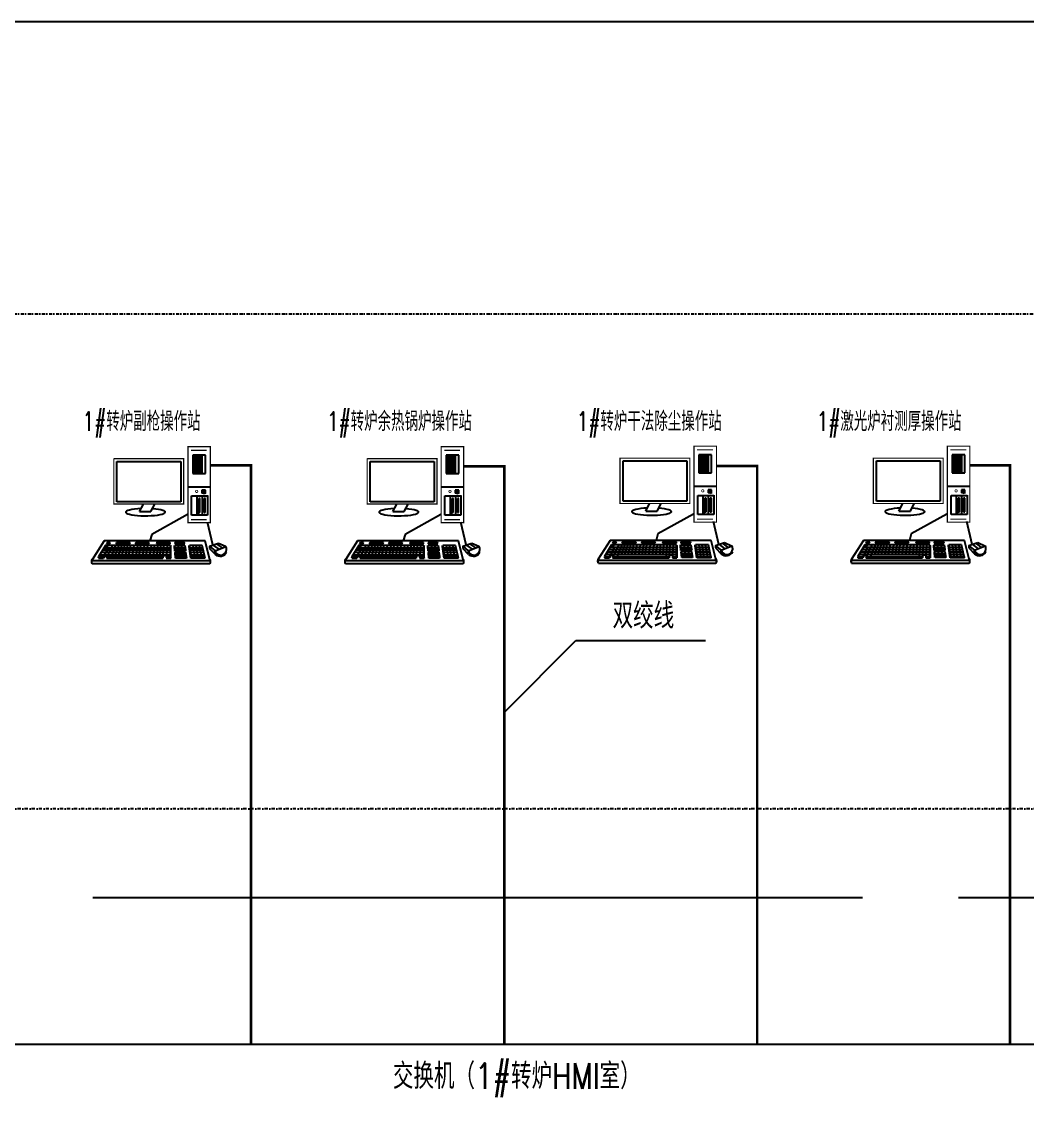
# Model space of a CAD drawing. Extents: x 3579 to 5426, y 430 to 1024.
# Drawn here: x 4132.2 to 4289, y 855.4 to 1023.9 of the extents above; entities that cross this region are included whole.
import ezdxf

# ---------------------------------------------------------------- set-up
doc = ezdxf.new("R2010")
doc.units = 0
doc.linetypes.add('AM_ISO09W050', pattern=[22.5, 12, -1.5, 3, -1.5, 3, -1.5])
doc.linetypes.add('DASHDOT', pattern=[1, 0.5, -0.25, 0, -0.25])
doc.layers.get('0').update_dxf_attribs({"linetype": 'CONTINUOUS'})
doc.layers.add('TKB', color=7, linetype='CONTINUOUS')
doc.styles.add('HZB', font='txtB', dxfattribs={"width": 0.8, "bigfont": 'HzTxtB'})

msp = doc.modelspace()

# ---------------------------------------------------------------- linework, layer by layer
at = {"linetype": 'DASHDOT'}
for p, q in [((4049.61, 978.32), (4335.6, 978.37)), ((4335.6, 901.17), (4049.61, 901.17))]:
    msp.add_line(p, q, dxfattribs=at)
for p, q in [((4158.91, 956.3), (4158.91, 953.45)), ((4160.9, 956.3), (4158.91, 956.3)), ((4159.28, 953.45), (4159.28, 956.3)), ((4159.44, 953.45), (4159.44, 956.3)), ((4159.6, 953.45), (4159.6, 956.3)), ((4159.76, 953.45), (4159.76, 956.3)), ((4159.92, 953.45), (4159.92, 956.3)), ((4160.06, 953.45), (4160.06, 956.3)), ((4160.22, 953.45), (4160.22, 956.3)), ((4160.41, 953.45), (4160.41, 956.3)), ((4160.9, 953.45), (4160.9, 956.3)), ((4198.4, 956.3), (4198.4, 953.45)), ((4200.39, 956.3), (4198.4, 956.3)), ((4198.77, 953.45), (4198.77, 956.3)), ((4198.93, 953.45), (4198.93, 956.3)), ((4199.09, 953.45), (4199.09, 956.3)), ((4199.25, 953.45), (4199.25, 956.3)), ((4199.41, 953.45), (4199.41, 956.3)), ((4199.55, 953.45), (4199.55, 956.3)), ((4199.72, 953.45), (4199.72, 956.3)), ((4199.9, 953.45), (4199.9, 956.3)), ((4200.39, 953.45), (4200.39, 956.3)), ((4237.81, 956.38), (4237.81, 953.53)), ((4239.8, 956.38), (4237.81, 956.38)), ((4238.18, 953.53), (4238.18, 956.38)), ((4238.34, 953.53), (4238.34, 956.38)), ((4238.5, 953.53), (4238.5, 956.38)), ((4238.66, 953.53), (4238.66, 956.38)), ((4238.83, 953.53), (4238.83, 956.38)), ((4238.96, 953.53), (4238.96, 956.38)), ((4239.13, 953.53), (4239.13, 956.38)), ((4239.31, 953.53), (4239.31, 956.38)), ((4239.8, 953.53), (4239.8, 956.38)), ((4277.3, 956.38), (4277.3, 953.53)), ((4279.29, 956.38), (4277.3, 956.38)), ((4277.67, 953.53), (4277.67, 956.38)), ((4277.83, 953.53), (4277.83, 956.38)), ((4277.99, 953.53), (4277.99, 956.38)), ((4278.15, 953.53), (4278.15, 956.38)), ((4278.32, 953.53), (4278.32, 956.38)), ((4278.45, 953.53), (4278.45, 956.38)), ((4278.62, 953.53), (4278.62, 956.38)), ((4278.8, 953.53), (4278.8, 956.38)), ((4279.29, 953.53), (4279.29, 956.38)), ((4147.1, 955.34), (4157.05, 955.34)), ((4147.1, 949.05), (4147.1, 955.34)), ((4157.05, 955.34), (4157.05, 949.05)), ((4186.6, 955.34), (4196.54, 955.34)), ((4186.6, 949.05), (4186.6, 955.34)), ((4196.54, 955.34), (4196.54, 949.05)), ((4226.01, 955.42), (4235.95, 955.42)), ((4226.01, 949.13), (4226.01, 955.42)), ((4235.95, 955.42), (4235.95, 949.13)), ((4265.5, 955.42), (4275.44, 955.42)), ((4265.5, 949.13), (4265.5, 955.42)), ((4275.44, 955.42), (4275.44, 949.13)), ((4158.91, 953.45), (4160.9, 953.45)), ((4198.4, 953.45), (4200.39, 953.45)), ((4237.81, 953.53), (4239.8, 953.53)), ((4277.3, 953.53), (4279.29, 953.53)), ((4161.67, 951.34), (4158.17, 951.34)), ((4160.9, 950.83), (4160.36, 950.83)), ((4160.36, 950.83), (4160.36, 950.37)), ((4160.61, 950.8), (4160.37, 950.83)), ((4160.81, 950.72), (4160.61, 950.8)), ((4160.62, 950.8), (4160.62, 950.34)), ((4160.89, 950.83), (4160.81, 950.72)), ((4160.82, 950.72), (4160.82, 950.26)), ((4160.9, 950.37), (4160.9, 950.83)), ((4201.16, 951.34), (4197.66, 951.34)), ((4200.39, 950.83), (4199.85, 950.83)), ((4199.85, 950.83), (4199.85, 950.37)), ((4200.1, 950.8), (4199.86, 950.83)), ((4200.3, 950.72), (4200.1, 950.8)), ((4200.11, 950.8), (4200.11, 950.34)), ((4200.38, 950.83), (4200.3, 950.72)), ((4200.31, 950.72), (4200.31, 950.26)), ((4200.39, 950.37), (4200.39, 950.83)), ((4240.57, 951.42), (4237.07, 951.42)), ((4239.8, 950.91), (4239.27, 950.91)), ((4239.27, 950.91), (4239.27, 950.45)), ((4239.52, 950.88), (4239.27, 950.91)), ((4239.71, 950.8), (4239.52, 950.88)), ((4239.52, 950.88), (4239.52, 950.42)), ((4239.79, 950.91), (4239.71, 950.8)), ((4239.72, 950.8), (4239.72, 950.34)), ((4239.8, 950.45), (4239.8, 950.91)), ((4280.06, 951.42), (4276.56, 951.42)), ((4279.29, 950.91), (4278.76, 950.91)), ((4278.76, 950.91), (4278.76, 950.45)), ((4279.01, 950.88), (4278.76, 950.91)), ((4279.2, 950.8), (4279.01, 950.88)), ((4279.01, 950.88), (4279.01, 950.42)), ((4279.28, 950.91), (4279.2, 950.8)), ((4279.21, 950.8), (4279.21, 950.34)), ((4279.29, 950.45), (4279.29, 950.91)), ((4157.05, 949.05), (4147.1, 949.05)), ((4158.74, 946.96), (4158.74, 949.95)), ((4158.74, 949.95), (4161.27, 949.95)), ((4159.55, 949.95), (4159.55, 946.96)), ((4159.85, 949.53), (4159.85, 947.38)), ((4160.06, 949.53), (4159.85, 949.53)), ((4160.04, 947.38), (4160.04, 949.53)), ((4160.61, 950.34), (4160.37, 950.37)), ((4160.39, 949.93), (4160.39, 946.94)), ((4160.81, 950.26), (4160.61, 950.34)), ((4160.69, 949.53), (4160.69, 947.38)), ((4160.9, 949.53), (4160.69, 949.53)), ((4160.89, 950.37), (4160.81, 950.26)), ((4160.87, 947.38), (4160.87, 949.53)), ((4161.24, 950), (4161.24, 946.96)), ((4196.54, 949.05), (4186.6, 949.05)), ((4198.23, 946.96), (4198.23, 949.95)), ((4198.23, 949.95), (4200.76, 949.95)), ((4199.04, 949.95), (4199.04, 946.96)), ((4199.34, 949.53), (4199.34, 947.38)), ((4199.55, 949.53), (4199.34, 949.53)), ((4199.53, 947.38), (4199.53, 949.53)), ((4200.1, 950.34), (4199.86, 950.37)), ((4199.88, 949.93), (4199.88, 946.94)), ((4200.3, 950.26), (4200.1, 950.34)), ((4200.18, 949.53), (4200.18, 947.38)), ((4200.39, 949.53), (4200.18, 949.53)), ((4200.38, 950.37), (4200.3, 950.26)), ((4200.36, 947.38), (4200.36, 949.53)), ((4200.73, 950), (4200.73, 946.96)), ((4235.95, 949.13), (4226.01, 949.13)), ((4237.64, 947.04), (4237.64, 950.03)), ((4237.64, 950.03), (4240.17, 950.03)), ((4238.45, 950.03), (4238.45, 947.04)), ((4238.76, 949.61), (4238.76, 947.46)), ((4238.96, 949.61), (4238.76, 949.61)), ((4238.94, 947.46), (4238.94, 949.61)), ((4239.52, 950.42), (4239.27, 950.44)), ((4239.29, 950.01), (4239.29, 947.02)), ((4239.71, 950.34), (4239.52, 950.42)), ((4239.59, 949.61), (4239.59, 947.46)), ((4239.8, 949.61), (4239.59, 949.61)), ((4239.79, 950.45), (4239.71, 950.34)), ((4239.77, 947.46), (4239.77, 949.61)), ((4240.14, 950.07), (4240.14, 947.04)), ((4275.44, 949.13), (4265.5, 949.13)), ((4277.14, 947.04), (4277.14, 950.03)), ((4277.14, 950.03), (4279.66, 950.03)), ((4277.95, 950.03), (4277.95, 947.04)), ((4278.25, 949.61), (4278.25, 947.46)), ((4278.45, 949.61), (4278.25, 949.61)), ((4278.43, 947.46), (4278.43, 949.61)), ((4279.01, 950.42), (4278.76, 950.44)), ((4278.78, 950.01), (4278.78, 947.02)), ((4279.2, 950.34), (4279.01, 950.42)), ((4279.08, 949.61), (4279.08, 947.46)), ((4279.29, 949.61), (4279.08, 949.61)), ((4279.28, 950.45), (4279.2, 950.34)), ((4279.26, 947.46), (4279.26, 949.61)), ((4279.64, 950.07), (4279.64, 947.04)), ((4150.63, 947.5), (4151.24, 948.68)), ((4150.63, 947.5), (4152.4, 947.5)), ((4152.4, 947.5), (4153.01, 948.68)), ((4159.85, 947.38), (4160.04, 947.38)), ((4160.69, 947.38), (4160.87, 947.38)), ((4190.12, 947.5), (4190.73, 948.68)), ((4190.12, 947.5), (4191.89, 947.5)), ((4191.89, 947.5), (4192.5, 948.68)), ((4199.34, 947.38), (4199.53, 947.38)), ((4200.18, 947.38), (4200.36, 947.38)), ((4229.53, 947.58), (4230.14, 948.76)), ((4229.53, 947.58), (4231.3, 947.58)), ((4231.3, 947.58), (4231.92, 948.76)), ((4238.76, 947.46), (4238.94, 947.46)), ((4239.59, 947.46), (4239.77, 947.46)), ((4269.02, 947.58), (4269.63, 948.76)), ((4269.02, 947.58), (4270.79, 947.58)), ((4270.79, 947.58), (4271.41, 948.76)), ((4278.25, 947.46), (4278.43, 947.46)), ((4279.08, 947.46), (4279.26, 947.46)), ((4158.11, 947.05), (4152.54, 943.94)), ((4161.24, 946.96), (4158.74, 946.96)), ((4162.04, 942.31), (4161.2, 945.86)), ((4197.6, 947.05), (4192.03, 943.94)), ((4200.73, 946.96), (4198.23, 946.96)), ((4201.53, 942.31), (4200.69, 945.86)), ((4237.01, 947.13), (4231.44, 944.02)), ((4240.14, 947.04), (4237.64, 947.04)), ((4240.94, 942.39), (4240.11, 945.94)), ((4276.5, 947.13), (4270.93, 944.02)), ((4279.64, 947.04), (4277.14, 947.04)), ((4280.43, 942.39), (4279.6, 945.94)), ((4152.54, 943.94), (4152.25, 942.94)), ((4192.03, 943.94), (4191.74, 942.94)), ((4231.44, 944.02), (4231.15, 943.02)), ((4270.93, 944.02), (4270.64, 943.02)), ((4145.09, 942.94), (4143.23, 940.01)), ((4145.32, 942.22), (4144.22, 940.44)), ((4160.85, 942.94), (4145.09, 942.94)), ((4155.45, 942.22), (4145.28, 942.22)), ((4145.57, 942.7), (4145.45, 942.5)), ((4145.45, 942.5), (4146, 942.5)), ((4145.52, 941.88), (4145.69, 942.22)), ((4146.42, 942.22), (4145.52, 940.44)), ((4146.07, 942.7), (4145.56, 942.7)), ((4146, 942.5), (4146.07, 942.7)), ((4146.9, 942.22), (4146.28, 940.75)), ((4147.34, 942.19), (4146.83, 940.75)), ((4147.05, 942.7), (4146.93, 942.5)), ((4146.93, 942.5), (4149.09, 942.5)), ((4149.15, 942.7), (4147.03, 942.7)), ((4147.79, 942.19), (4147.34, 940.78)), ((4147.56, 942.7), (4147.48, 942.49)), ((4148.27, 942.22), (4147.86, 940.78)), ((4148.05, 942.7), (4147.99, 942.5)), ((4148.75, 942.22), (4148.41, 940.78)), ((4148.57, 942.7), (4148.52, 942.49)), ((4149.23, 942.22), (4148.92, 940.78)), ((4149.09, 942.5), (4149.15, 942.7)), ((4149.75, 942.22), (4149.54, 940.81)), ((4150.03, 942.7), (4149.95, 942.5)), ((4149.95, 942.5), (4152.08, 942.5)), ((4152.14, 942.7), (4150.02, 942.7)), ((4150.3, 942.22), (4150.09, 940.81)), ((4150.54, 942.7), (4150.5, 942.49)), ((4150.78, 942.22), (4150.57, 940.81)), ((4151.06, 942.7), (4151.01, 942.5)), ((4151.33, 942.22), (4151.12, 940.81)), ((4151.62, 942.7), (4151.58, 942.49)), ((4151.88, 942.22), (4151.67, 940.81)), ((4152.08, 942.5), (4152.14, 942.7)), ((4152.43, 942.22), (4152.22, 940.81)), ((4152.91, 942.22), (4152.8, 940.78)), ((4153.3, 942.7), (4153.25, 942.5)), ((4153.25, 942.5), (4155.41, 942.5)), ((4155.41, 942.7), (4153.29, 942.7)), ((4153.42, 942.21), (4153.32, 940.77)), ((4153.81, 942.7), (4153.8, 942.49)), ((4153.9, 942.21), (4153.8, 940.77)), ((4154.38, 942.21), (4154.28, 940.77)), ((4154.31, 942.7), (4154.31, 942.5)), ((4154.83, 942.7), (4154.84, 942.49)), ((4154.93, 942.21), (4154.83, 940.77)), ((4155.41, 942.5), (4155.41, 942.7)), ((4155.45, 940.44), (4155.45, 942.22)), ((4155.45, 942.21), (4155.51, 942.12)), ((4156.08, 942.14), (4156.1, 942.22)), ((4156.1, 942.71), (4156.12, 942.51)), ((4156.15, 941.54), (4156.1, 942.22)), ((4156.1, 942.22), (4157.68, 942.22)), ((4157.6, 942.72), (4156.11, 942.72)), ((4156.12, 942.51), (4157.66, 942.51)), ((4156.61, 942.72), (4156.64, 942.52)), ((4156.62, 942.22), (4156.69, 941.54)), ((4157.14, 942.72), (4157.18, 942.51)), ((4157.17, 942.22), (4157.24, 941.54)), ((4157.66, 942.51), (4157.6, 942.72)), ((4157.68, 942.22), (4157.79, 941.54)), ((4158.34, 942.08), (4158.4, 942.22)), ((4160.4, 942.22), (4158.4, 942.22)), ((4158.4, 942.19), (4158.68, 940.44)), ((4158.92, 942.22), (4159.19, 940.44)), ((4159.4, 942.22), (4159.71, 940.44)), ((4159.92, 942.22), (4160.26, 940.44)), ((4160.81, 940.44), (4160.4, 942.22)), ((4161.57, 940.01), (4160.85, 942.94)), ((4161.51, 942.13), (4162.91, 942.61)), ((4162.01, 942.33), (4162.97, 941.63)), ((4162.55, 942.49), (4163.5, 941.85)), ((4162.91, 942.61), (4164.02, 942.11)), ((4184.58, 942.94), (4182.72, 940.01)), ((4184.81, 942.22), (4183.71, 940.44)), ((4200.34, 942.94), (4184.58, 942.94)), ((4194.94, 942.22), (4184.77, 942.22)), ((4185.06, 942.7), (4184.94, 942.5)), ((4184.94, 942.5), (4185.49, 942.5)), ((4185.01, 941.88), (4185.18, 942.22)), ((4185.91, 942.22), (4185.01, 940.44)), ((4185.56, 942.7), (4185.05, 942.7)), ((4185.49, 942.5), (4185.56, 942.7)), ((4186.39, 942.22), (4185.77, 940.75)), ((4186.83, 942.19), (4186.32, 940.75)), ((4186.54, 942.7), (4186.42, 942.5)), ((4186.42, 942.5), (4188.58, 942.5)), ((4188.64, 942.7), (4186.52, 942.7)), ((4187.28, 942.19), (4186.83, 940.78)), ((4187.05, 942.7), (4186.97, 942.49)), ((4187.76, 942.22), (4187.35, 940.78)), ((4187.54, 942.7), (4187.48, 942.5)), ((4188.24, 942.22), (4187.9, 940.78)), ((4188.06, 942.7), (4188.01, 942.49)), ((4188.72, 942.22), (4188.41, 940.78)), ((4188.58, 942.5), (4188.64, 942.7)), ((4189.24, 942.22), (4189.03, 940.81)), ((4189.52, 942.7), (4189.44, 942.5)), ((4189.44, 942.5), (4191.57, 942.5)), ((4191.63, 942.7), (4189.51, 942.7)), ((4189.79, 942.22), (4189.58, 940.81)), ((4190.03, 942.7), (4189.99, 942.49)), ((4190.27, 942.22), (4190.06, 940.81)), ((4190.55, 942.7), (4190.5, 942.5)), ((4190.82, 942.22), (4190.61, 940.81)), ((4191.11, 942.7), (4191.07, 942.49)), ((4191.37, 942.22), (4191.16, 940.81)), ((4191.57, 942.5), (4191.63, 942.7)), ((4191.92, 942.22), (4191.71, 940.81)), ((4192.4, 942.22), (4192.3, 940.78)), ((4192.79, 942.7), (4192.74, 942.5)), ((4192.74, 942.5), (4194.9, 942.5)), ((4194.9, 942.7), (4192.78, 942.7)), ((4192.91, 942.21), (4192.81, 940.77)), ((4193.3, 942.7), (4193.29, 942.49)), ((4193.39, 942.21), (4193.29, 940.77)), ((4193.88, 942.21), (4193.77, 940.77)), ((4193.8, 942.7), (4193.8, 942.5)), ((4194.32, 942.7), (4194.33, 942.49)), ((4194.43, 942.21), (4194.32, 940.77)), ((4194.9, 942.5), (4194.9, 942.7)), ((4194.94, 940.44), (4194.94, 942.22)), ((4194.94, 942.21), (4195, 942.12)), ((4195.57, 942.14), (4195.59, 942.22)), ((4195.59, 942.71), (4195.61, 942.51)), ((4195.64, 941.54), (4195.59, 942.22)), ((4195.59, 942.22), (4197.17, 942.22)), ((4197.09, 942.72), (4195.6, 942.72)), ((4195.61, 942.51), (4197.15, 942.51)), ((4196.1, 942.72), (4196.13, 942.52)), ((4196.11, 942.22), (4196.18, 941.54)), ((4196.63, 942.72), (4196.67, 942.51)), ((4196.66, 942.22), (4196.73, 941.54)), ((4197.15, 942.51), (4197.09, 942.72)), ((4197.17, 942.22), (4197.28, 941.54)), ((4197.83, 942.08), (4197.89, 942.22)), ((4199.89, 942.22), (4197.89, 942.22)), ((4197.89, 942.19), (4198.17, 940.44)), ((4198.41, 942.22), (4198.68, 940.44)), ((4198.89, 942.22), (4199.2, 940.44)), ((4199.41, 942.22), (4199.75, 940.44)), ((4200.3, 940.44), (4199.89, 942.22)), ((4201.06, 940.01), (4200.34, 942.94)), ((4201, 942.13), (4202.41, 942.61)), ((4201.5, 942.33), (4202.47, 941.63)), ((4202.04, 942.49), (4202.99, 941.85)), ((4202.41, 942.61), (4203.51, 942.11)), ((4223.99, 943.02), (4222.13, 940.09)), ((4224.22, 942.3), (4223.12, 940.52)), ((4239.76, 943.02), (4223.99, 943.02)), ((4234.35, 942.3), (4224.18, 942.3)), ((4224.47, 942.78), (4224.36, 942.58)), ((4224.36, 942.58), (4224.9, 942.58)), ((4224.42, 941.96), (4224.6, 942.3)), ((4225.32, 942.3), (4224.42, 940.52)), ((4224.97, 942.78), (4224.46, 942.78)), ((4224.9, 942.58), (4224.97, 942.78)), ((4225.8, 942.3), (4225.18, 940.83)), ((4226.24, 942.27), (4225.73, 940.83)), ((4225.95, 942.78), (4225.83, 942.58)), ((4225.83, 942.58), (4227.99, 942.58)), ((4228.06, 942.78), (4225.94, 942.78)), ((4226.69, 942.27), (4226.24, 940.86)), ((4226.46, 942.77), (4226.38, 942.57)), ((4227.17, 942.3), (4226.76, 940.86)), ((4226.95, 942.78), (4226.89, 942.58)), ((4227.65, 942.3), (4227.31, 940.86)), ((4227.48, 942.78), (4227.42, 942.57)), ((4228.13, 942.3), (4227.82, 940.86)), ((4227.99, 942.58), (4228.06, 942.78)), ((4228.65, 942.3), (4228.44, 940.89)), ((4228.93, 942.78), (4228.86, 942.58)), ((4228.86, 942.58), (4230.98, 942.58)), ((4231.04, 942.78), (4228.92, 942.78)), ((4229.2, 942.3), (4228.99, 940.89)), ((4229.44, 942.77), (4229.4, 942.57)), ((4229.68, 942.3), (4229.47, 940.89)), ((4229.96, 942.78), (4229.91, 942.58)), ((4230.23, 942.3), (4230.02, 940.89)), ((4230.52, 942.78), (4230.49, 942.57)), ((4230.78, 942.3), (4230.57, 940.89)), ((4230.98, 942.58), (4231.04, 942.78)), ((4231.33, 942.3), (4231.12, 940.89)), ((4231.81, 942.3), (4231.71, 940.86)), ((4232.21, 942.78), (4232.15, 942.58)), ((4232.15, 942.58), (4234.31, 942.58)), ((4234.31, 942.78), (4232.19, 942.78)), ((4232.32, 942.29), (4232.22, 940.85)), ((4232.72, 942.77), (4232.7, 942.57)), ((4232.81, 942.29), (4232.7, 940.85)), ((4233.29, 942.29), (4233.18, 940.85)), ((4233.21, 942.78), (4233.21, 942.58)), ((4233.73, 942.78), (4233.74, 942.57)), ((4233.84, 942.29), (4233.73, 940.85)), ((4234.31, 942.58), (4234.31, 942.78)), ((4234.35, 940.52), (4234.35, 942.3)), ((4234.35, 942.29), (4234.41, 942.2)), ((4234.42, 942.13), (4234.42, 942.23)), ((4234.98, 942.22), (4235, 942.3)), ((4235.02, 941.42), (4234.98, 942.22)), ((4235, 942.79), (4235.02, 942.59)), ((4235.05, 941.61), (4235, 942.3)), ((4235, 942.3), (4236.58, 942.3)), ((4236.5, 942.8), (4235.01, 942.8)), ((4235.02, 942.59), (4236.56, 942.59)), ((4235.51, 942.8), (4235.54, 942.6)), ((4235.52, 942.3), (4235.59, 941.61)), ((4236.04, 942.8), (4236.08, 942.59)), ((4236.07, 942.3), (4236.14, 941.61)), ((4236.56, 942.59), (4236.5, 942.8)), ((4236.58, 942.3), (4236.69, 941.61)), ((4237.24, 942.16), (4237.31, 942.3)), ((4239.3, 942.3), (4237.31, 942.3)), ((4237.31, 942.27), (4237.58, 940.52)), ((4237.82, 942.3), (4238.1, 940.52)), ((4238.3, 942.3), (4238.61, 940.52)), ((4238.82, 942.3), (4239.16, 940.52)), ((4239.71, 940.52), (4239.3, 942.3)), ((4240.47, 940.09), (4239.76, 943.02)), ((4240.41, 942.21), (4241.82, 942.69)), ((4240.41, 942.21), (4240.43, 941.85)), ((4240.41, 942.19), (4241.3, 941.49)), ((4240.92, 942.41), (4241.88, 941.71)), ((4241.46, 942.57), (4242.4, 941.93)), ((4241.82, 942.69), (4242.92, 942.19)), ((4242.92, 942.19), (4242.99, 942.14)), ((4263.48, 943.02), (4261.62, 940.09)), ((4263.71, 942.3), (4262.61, 940.52)), ((4279.25, 943.02), (4263.48, 943.02)), ((4273.84, 942.3), (4263.67, 942.3)), ((4263.96, 942.78), (4263.85, 942.58)), ((4263.85, 942.58), (4264.39, 942.58)), ((4263.91, 941.96), (4264.09, 942.3)), ((4264.81, 942.3), (4263.91, 940.52)), ((4264.46, 942.78), (4263.95, 942.78)), ((4264.39, 942.58), (4264.46, 942.78)), ((4265.29, 942.3), (4264.67, 940.83)), ((4265.74, 942.27), (4265.22, 940.83)), ((4265.44, 942.78), (4265.32, 942.58)), ((4265.32, 942.58), (4267.48, 942.58)), ((4267.55, 942.78), (4265.43, 942.78)), ((4266.18, 942.27), (4265.74, 940.86)), ((4265.95, 942.77), (4265.87, 942.57)), ((4266.66, 942.3), (4266.25, 940.86)), ((4266.44, 942.78), (4266.38, 942.58)), ((4267.14, 942.3), (4266.8, 940.86)), ((4266.97, 942.78), (4266.91, 942.57)), ((4267.62, 942.3), (4267.32, 940.86)), ((4267.48, 942.58), (4267.55, 942.78)), ((4268.14, 942.3), (4267.93, 940.89)), ((4268.42, 942.78), (4268.35, 942.58)), ((4268.35, 942.58), (4270.47, 942.58)), ((4270.53, 942.78), (4268.41, 942.78)), ((4268.69, 942.3), (4268.48, 940.89)), ((4268.93, 942.77), (4268.89, 942.57)), ((4269.17, 942.3), (4268.96, 940.89)), ((4269.45, 942.78), (4269.4, 942.58)), ((4269.72, 942.3), (4269.51, 940.89)), ((4270.01, 942.78), (4269.98, 942.57)), ((4270.27, 942.3), (4270.06, 940.89)), ((4270.47, 942.58), (4270.53, 942.78)), ((4270.82, 942.3), (4270.61, 940.89)), ((4271.3, 942.3), (4271.2, 940.86)), ((4271.7, 942.78), (4271.64, 942.58)), ((4271.64, 942.58), (4273.8, 942.58)), ((4273.8, 942.78), (4271.68, 942.78)), ((4271.82, 942.29), (4271.71, 940.85)), ((4272.21, 942.77), (4272.19, 942.57)), ((4272.3, 942.29), (4272.19, 940.85)), ((4272.78, 942.29), (4272.67, 940.85)), ((4272.7, 942.78), (4272.7, 942.58)), ((4273.22, 942.78), (4273.23, 942.57)), ((4273.33, 942.29), (4273.22, 940.85)), ((4273.8, 942.58), (4273.8, 942.78)), ((4273.84, 940.52), (4273.84, 942.3)), ((4273.84, 942.29), (4273.9, 942.2)), ((4273.91, 942.13), (4273.91, 942.23)), ((4274.47, 942.22), (4274.49, 942.3)), ((4274.51, 941.42), (4274.47, 942.22)), ((4274.49, 942.79), (4274.51, 942.59)), ((4274.54, 941.61), (4274.49, 942.3)), ((4274.49, 942.3), (4276.07, 942.3)), ((4275.99, 942.8), (4274.5, 942.8)), ((4274.51, 942.59), (4276.05, 942.59)), ((4275, 942.8), (4275.03, 942.6)), ((4275.01, 942.3), (4275.08, 941.61)), ((4275.53, 942.8), (4275.57, 942.59)), ((4275.56, 942.3), (4275.63, 941.61)), ((4276.05, 942.59), (4275.99, 942.8)), ((4276.07, 942.3), (4276.18, 941.61)), ((4276.73, 942.16), (4276.8, 942.3)), ((4278.79, 942.3), (4276.8, 942.3)), ((4276.8, 942.27), (4277.07, 940.52)), ((4277.31, 942.3), (4277.59, 940.52)), ((4277.79, 942.3), (4278.1, 940.52)), ((4278.31, 942.3), (4278.65, 940.52)), ((4279.2, 940.52), (4278.79, 942.3)), ((4279.96, 940.09), (4279.25, 943.02)), ((4279.91, 942.21), (4281.31, 942.69)), ((4279.91, 942.21), (4279.93, 941.85)), ((4279.91, 942.19), (4280.79, 941.49)), ((4280.41, 942.41), (4281.37, 941.71)), ((4280.95, 942.57), (4281.89, 941.93)), ((4281.31, 942.69), (4282.41, 942.19)), ((4282.41, 942.19), (4282.48, 942.14)), ((4144.42, 940.79), (4155.45, 940.79)), ((4144.63, 941.17), (4155.45, 941.17)), ((4144.89, 941.53), (4155.45, 941.53)), ((4145.76, 941.88), (4144.97, 940.44)), ((4145.22, 940.63), (4145.01, 940.23)), ((4145.11, 941.87), (4155.45, 941.87)), ((4145.17, 940.8), (4145.22, 940.63)), ((4145.21, 940.63), (4145.63, 940.63)), ((4146.28, 940.75), (4146.17, 940.45)), ((4153.8, 940.77), (4153.74, 940.24)), ((4154.28, 940.77), (4154.27, 940.44)), ((4154.33, 940.67), (4154.28, 940.79)), ((4154.32, 940.67), (4154.28, 940.23)), ((4154.32, 940.67), (4154.82, 940.67)), ((4154.83, 940.77), (4154.81, 940.44)), ((4155.52, 942.05), (4155.52, 942.15)), ((4155.52, 940.23), (4155.52, 942.05)), ((4156.12, 941.34), (4156.08, 942.14)), ((4156.12, 941.34), (4156.15, 941.51)), ((4157.8, 941.34), (4156.12, 941.34)), ((4156.15, 941.88), (4157.72, 941.88)), ((4157.79, 941.54), (4156.15, 941.54)), ((4156.24, 940.27), (4156.18, 941.11)), ((4156.19, 941.11), (4156.21, 941.19)), ((4156.24, 940.51), (4156.21, 941.19)), ((4156.21, 941.19), (4157.79, 941.19)), ((4156.24, 940.85), (4157.82, 940.85)), ((4157.89, 940.51), (4156.24, 940.51)), ((4156.68, 941.53), (4156.68, 941.34)), ((4156.72, 941.19), (4156.79, 940.51)), ((4156.78, 940.51), (4156.81, 940.27)), ((4157.24, 941.53), (4157.23, 941.34)), ((4157.27, 941.19), (4157.34, 940.51)), ((4157.34, 940.51), (4157.35, 940.27)), ((4157.78, 941.54), (4157.8, 941.34)), ((4157.79, 941.19), (4157.89, 940.51)), ((4157.88, 940.51), (4157.92, 940.27)), ((4158.61, 940.23), (4158.34, 942.08)), ((4158.45, 941.88), (4158.38, 941.75)), ((4158.5, 941.54), (4158.43, 941.4)), ((4158.47, 941.88), (4160.5, 941.88)), ((4158.57, 941.16), (4158.49, 941.02)), ((4158.51, 941.54), (4160.57, 941.54)), ((4158.62, 940.78), (4158.54, 940.66)), ((4158.58, 941.16), (4160.64, 941.16)), ((4158.61, 940.78), (4160.71, 940.78)), ((4161.51, 942.13), (4161.53, 941.77)), ((4161.51, 942.11), (4162.39, 941.41)), ((4161.53, 941.77), (4162.39, 940.85)), ((4162.39, 941.41), (4164.06, 942.09)), ((4162.39, 940.85), (4162.41, 941.39)), ((4164.01, 942.11), (4164.09, 942.06)), ((4183.91, 940.79), (4194.94, 940.79)), ((4184.12, 941.17), (4194.94, 941.17)), ((4184.38, 941.53), (4194.94, 941.53)), ((4185.25, 941.88), (4184.46, 940.44)), ((4184.71, 940.63), (4184.5, 940.23)), ((4184.6, 941.87), (4194.94, 941.87)), ((4184.66, 940.8), (4184.71, 940.63)), ((4184.7, 940.63), (4185.12, 940.63)), ((4185.77, 940.75), (4185.66, 940.45)), ((4193.29, 940.77), (4193.23, 940.24)), ((4193.77, 940.77), (4193.76, 940.44)), ((4193.82, 940.67), (4193.77, 940.79)), ((4193.82, 940.67), (4193.77, 940.23)), ((4193.82, 940.67), (4194.31, 940.67)), ((4194.32, 940.77), (4194.3, 940.44)), ((4195.01, 942.05), (4195.01, 942.15)), ((4195.01, 940.23), (4195.01, 942.05)), ((4195.61, 941.34), (4195.57, 942.14)), ((4195.61, 941.34), (4195.64, 941.51)), ((4197.29, 941.34), (4195.61, 941.34)), ((4195.64, 941.88), (4197.21, 941.88)), ((4197.28, 941.54), (4195.64, 941.54)), ((4195.73, 940.27), (4195.67, 941.11)), ((4195.68, 941.11), (4195.7, 941.19)), ((4195.73, 940.51), (4195.7, 941.19)), ((4195.7, 941.19), (4197.28, 941.19)), ((4195.73, 940.85), (4197.31, 940.85)), ((4197.38, 940.51), (4195.73, 940.51)), ((4196.18, 941.53), (4196.18, 941.34)), ((4196.21, 941.19), (4196.28, 940.51)), ((4196.28, 940.51), (4196.3, 940.27)), ((4196.73, 941.53), (4196.72, 941.34)), ((4196.76, 941.19), (4196.83, 940.51)), ((4196.83, 940.51), (4196.84, 940.27)), ((4197.27, 941.54), (4197.29, 941.34)), ((4197.28, 941.19), (4197.38, 940.51)), ((4197.37, 940.51), (4197.41, 940.27)), ((4198.1, 940.23), (4197.83, 942.08)), ((4197.94, 941.88), (4197.87, 941.75)), ((4197.99, 941.54), (4197.92, 941.4)), ((4197.96, 941.88), (4199.99, 941.88)), ((4198.06, 941.16), (4197.98, 941.02)), ((4198, 941.54), (4200.06, 941.54)), ((4198.11, 940.78), (4198.03, 940.66)), ((4198.07, 941.16), (4200.13, 941.16)), ((4198.1, 940.78), (4200.2, 940.78)), ((4201, 942.13), (4201.02, 941.77)), ((4201, 942.11), (4201.88, 941.41)), ((4201.02, 941.77), (4201.88, 940.85)), ((4201.88, 941.41), (4203.55, 942.09)), ((4201.88, 940.85), (4201.9, 941.39)), ((4203.5, 942.11), (4203.58, 942.06)), ((4223.13, 940.52), (4223.1, 940.31)), ((4223.12, 940.52), (4223.88, 940.52)), ((4223.32, 940.87), (4234.35, 940.87)), ((4223.53, 941.24), (4234.35, 941.24)), ((4223.79, 941.61), (4234.35, 941.61)), ((4224.66, 941.96), (4223.87, 940.52)), ((4223.91, 940.31), (4223.88, 940.52)), ((4224.12, 940.71), (4223.91, 940.31)), ((4224.01, 941.95), (4234.35, 941.95)), ((4224.07, 940.87), (4224.12, 940.71)), ((4224.11, 940.71), (4224.53, 940.71)), ((4224.42, 940.51), (4224.38, 940.31)), ((4224.42, 940.52), (4233.17, 940.52)), ((4225.07, 940.51), (4225.06, 940.31)), ((4225.18, 940.83), (4225.07, 940.53)), ((4232.7, 940.85), (4232.65, 940.32)), ((4233.18, 940.85), (4233.17, 940.52)), ((4233.18, 940.31), (4233.17, 940.52)), ((4233.23, 940.75), (4233.18, 940.31)), ((4233.23, 940.75), (4233.19, 940.87)), ((4233.23, 940.75), (4233.73, 940.75)), ((4233.71, 940.52), (4233.7, 940.31)), ((4233.73, 940.85), (4233.71, 940.52)), ((4233.72, 940.52), (4234.35, 940.52)), ((4234.35, 940.52), (4234.38, 940.31)), ((4234.42, 940.31), (4234.42, 942.13)), ((4235.03, 941.42), (4235.05, 941.59)), ((4236.7, 941.42), (4235.03, 941.42)), ((4235.05, 941.96), (4236.62, 941.96)), ((4236.69, 941.61), (4235.05, 941.61)), ((4235.14, 940.35), (4235.08, 941.19)), ((4235.09, 941.19), (4235.11, 941.27)), ((4235.14, 940.59), (4235.11, 941.27)), ((4235.11, 941.27), (4236.69, 941.27)), ((4235.14, 940.93), (4236.72, 940.93)), ((4236.79, 940.59), (4235.14, 940.59)), ((4235.15, 940.35), (4235.15, 940.56)), ((4235.59, 941.61), (4235.59, 941.42)), ((4235.62, 941.27), (4235.69, 940.59)), ((4235.69, 940.58), (4235.71, 940.35)), ((4236.14, 941.61), (4236.13, 941.42)), ((4236.17, 941.27), (4236.24, 940.59)), ((4236.24, 940.58), (4236.25, 940.35)), ((4236.68, 941.62), (4236.7, 941.42)), ((4236.69, 941.27), (4236.79, 940.59)), ((4236.78, 940.59), (4236.82, 940.35)), ((4237.51, 940.31), (4237.24, 942.16)), ((4237.36, 941.96), (4237.28, 941.83)), ((4237.4, 941.62), (4237.33, 941.48)), ((4237.37, 941.96), (4239.4, 941.96)), ((4237.47, 941.24), (4237.39, 941.1)), ((4237.41, 941.61), (4239.47, 941.61)), ((4237.52, 940.86), (4237.44, 940.74)), ((4237.48, 941.24), (4239.54, 941.24)), ((4237.51, 940.86), (4239.61, 940.86)), ((4237.58, 940.52), (4237.51, 940.31)), ((4237.58, 940.52), (4239.71, 940.52)), ((4238.09, 940.51), (4238.1, 940.31)), ((4238.61, 940.52), (4238.61, 940.31)), ((4239.16, 940.52), (4239.19, 940.31)), ((4239.74, 940.31), (4239.72, 940.52)), ((4240.43, 941.85), (4241.3, 940.93)), ((4241.3, 941.49), (4242.96, 942.17)), ((4241.3, 940.93), (4241.32, 941.47)), ((4262.62, 940.52), (4262.59, 940.31)), ((4262.61, 940.52), (4263.37, 940.52)), ((4262.82, 940.87), (4273.84, 940.87)), ((4263.02, 941.24), (4273.84, 941.24)), ((4263.28, 941.61), (4273.84, 941.61)), ((4264.15, 941.96), (4263.36, 940.52)), ((4263.4, 940.31), (4263.37, 940.52)), ((4263.61, 940.71), (4263.4, 940.31)), ((4263.5, 941.95), (4273.84, 941.95)), ((4263.57, 940.87), (4263.61, 940.71)), ((4263.6, 940.71), (4264.02, 940.71)), ((4263.91, 940.51), (4263.87, 940.31)), ((4263.91, 940.52), (4272.66, 940.52)), ((4264.57, 940.51), (4264.55, 940.31)), ((4264.67, 940.83), (4264.56, 940.53)), ((4272.19, 940.85), (4272.14, 940.32)), ((4272.67, 940.85), (4272.66, 940.52)), ((4272.67, 940.31), (4272.66, 940.52)), ((4272.72, 940.75), (4272.67, 940.31)), ((4272.72, 940.75), (4272.68, 940.87)), ((4272.72, 940.75), (4273.22, 940.75)), ((4273.2, 940.52), (4273.19, 940.31)), ((4273.22, 940.85), (4273.2, 940.52)), ((4273.21, 940.52), (4273.84, 940.52)), ((4273.84, 940.52), (4273.87, 940.31)), ((4273.91, 940.31), (4273.91, 942.13)), ((4274.52, 941.42), (4274.54, 941.59)), ((4276.19, 941.42), (4274.52, 941.42)), ((4274.54, 941.96), (4276.11, 941.96)), ((4276.18, 941.61), (4274.54, 941.61)), ((4274.63, 940.35), (4274.57, 941.19)), ((4274.58, 941.19), (4274.6, 941.27)), ((4274.63, 940.59), (4274.6, 941.27)), ((4274.6, 941.27), (4276.18, 941.27)), ((4274.63, 940.93), (4276.21, 940.93)), ((4276.28, 940.59), (4274.63, 940.59)), ((4274.64, 940.35), (4274.64, 940.56)), ((4275.08, 941.61), (4275.08, 941.42)), ((4275.11, 941.27), (4275.18, 940.59)), ((4275.18, 940.58), (4275.2, 940.35)), ((4275.63, 941.61), (4275.62, 941.42)), ((4275.66, 941.27), (4275.73, 940.59)), ((4275.73, 940.58), (4275.75, 940.35)), ((4276.17, 941.62), (4276.19, 941.42)), ((4276.18, 941.27), (4276.28, 940.59)), ((4276.27, 940.59), (4276.31, 940.35)), ((4277, 940.31), (4276.73, 942.16)), ((4276.85, 941.96), (4276.77, 941.83)), ((4276.89, 941.62), (4276.83, 941.48)), ((4276.86, 941.96), (4278.89, 941.96)), ((4276.96, 941.24), (4276.88, 941.1)), ((4276.9, 941.61), (4278.96, 941.61)), ((4277.01, 940.86), (4276.93, 940.74)), ((4276.97, 941.24), (4279.03, 941.24)), ((4277, 940.86), (4279.1, 940.86)), ((4277.07, 940.52), (4277, 940.31)), ((4277.07, 940.52), (4279.2, 940.52)), ((4277.58, 940.51), (4277.59, 940.31)), ((4278.1, 940.52), (4278.1, 940.31)), ((4278.65, 940.52), (4278.68, 940.31)), ((4279.23, 940.31), (4279.21, 940.52)), ((4279.93, 941.85), (4280.79, 940.93)), ((4280.79, 941.49), (4282.45, 942.17)), ((4280.79, 940.93), (4280.81, 941.47)), ((4143.23, 939.87), (4161.57, 939.87)), ((4143.25, 939.4), (4161.56, 939.4)), ((4144.23, 940.44), (4144.19, 940.23)), ((4144.22, 940.44), (4144.97, 940.44)), ((4144.22, 940.23), (4145.01, 940.23)), ((4145.01, 940.23), (4144.97, 940.44)), ((4145.51, 940.43), (4145.48, 940.23)), ((4145.48, 940.23), (4145.53, 940.23)), ((4145.52, 940.44), (4154.27, 940.44)), ((4145.52, 940.23), (4154.28, 940.23)), ((4146.17, 940.43), (4146.16, 940.23)), ((4154.28, 940.23), (4154.27, 940.44)), ((4154.81, 940.44), (4154.79, 940.23)), ((4154.8, 940.23), (4155.48, 940.23)), ((4154.82, 940.44), (4155.45, 940.44)), ((4155.45, 940.44), (4155.48, 940.23)), ((4156.25, 940.27), (4156.25, 940.48)), ((4157.92, 940.27), (4156.25, 940.27)), ((4158.68, 940.44), (4158.61, 940.23)), ((4160.84, 940.23), (4158.61, 940.23)), ((4158.68, 940.44), (4160.81, 940.44)), ((4159.19, 940.43), (4159.19, 940.23)), ((4159.71, 940.44), (4159.71, 940.23)), ((4160.26, 940.44), (4160.29, 940.23)), ((4160.84, 940.23), (4160.81, 940.44)), ((4182.72, 939.87), (4201.06, 939.87)), ((4182.74, 939.4), (4201.05, 939.4)), ((4183.72, 940.44), (4183.68, 940.23)), ((4183.71, 940.44), (4184.46, 940.44)), ((4183.71, 940.23), (4184.5, 940.23)), ((4184.5, 940.23), (4184.47, 940.44)), ((4185, 940.43), (4184.97, 940.23)), ((4184.97, 940.23), (4185.02, 940.23)), ((4185.01, 940.44), (4193.76, 940.44)), ((4185.01, 940.23), (4193.77, 940.23)), ((4185.66, 940.43), (4185.65, 940.23)), ((4193.77, 940.23), (4193.76, 940.44)), ((4194.3, 940.44), (4194.28, 940.23)), ((4194.29, 940.23), (4194.97, 940.23)), ((4194.31, 940.44), (4194.94, 940.44)), ((4194.94, 940.44), (4194.97, 940.23)), ((4195.74, 940.27), (4195.74, 940.48)), ((4197.41, 940.27), (4195.74, 940.27)), ((4198.17, 940.44), (4198.1, 940.23)), ((4200.33, 940.23), (4198.1, 940.23)), ((4198.17, 940.44), (4200.3, 940.44)), ((4198.68, 940.43), (4198.68, 940.23)), ((4199.2, 940.44), (4199.2, 940.23)), ((4199.75, 940.44), (4199.78, 940.23)), ((4200.33, 940.23), (4200.3, 940.44)), ((4222.13, 939.95), (4240.47, 939.95)), ((4222.15, 939.48), (4240.47, 939.48)), ((4223.12, 940.31), (4223.91, 940.31)), ((4224.38, 940.31), (4224.43, 940.31)), ((4224.42, 940.31), (4233.18, 940.31)), ((4233.7, 940.31), (4234.39, 940.31)), ((4236.82, 940.35), (4235.15, 940.35)), ((4239.74, 940.31), (4237.51, 940.31)), ((4261.62, 939.95), (4279.96, 939.95)), ((4261.64, 939.48), (4279.96, 939.48)), ((4262.61, 940.31), (4263.4, 940.31)), ((4263.87, 940.31), (4263.92, 940.31)), ((4263.91, 940.31), (4272.67, 940.31)), ((4273.19, 940.31), (4273.88, 940.31)), ((4276.31, 940.35), (4274.64, 940.35)), ((4279.23, 940.31), (4277, 940.31)), ((3978.54, 864.45), (4465.2, 864.45))]:
    msp.add_line(p, q)
at = {"linetype": 'ByBlock', "const_width": 0.18}
for points in [[(4161.67, 957.71), (4161.67, 945.77), (4158.65, 945.77), (4158.17, 945.77), (4158.17, 957.63), (4161.75, 957.63)], [(4201.16, 957.71), (4201.16, 945.77), (4198.14, 945.77), (4197.66, 945.77), (4197.66, 957.63), (4201.24, 957.63)], [(4240.57, 957.79), (4240.57, 945.85), (4237.55, 945.85), (4237.07, 945.85), (4237.07, 957.71), (4240.65, 957.71)], [(4280.06, 957.79), (4280.06, 945.85), (4277.04, 945.85), (4276.56, 945.85), (4276.56, 957.71), (4280.14, 957.71)], [(4146.62, 955.84), (4146.62, 948.69), (4157.51, 948.69), (4157.51, 955.76), (4146.62, 955.76)], [(4161.11, 957.07), (4158.65, 957.07)], [(4186.11, 955.84), (4186.11, 948.69), (4197, 948.69), (4197, 955.76), (4186.11, 955.76)], [(4200.6, 957.07), (4198.14, 957.07)], [(4225.52, 955.92), (4225.52, 948.77), (4236.41, 948.77), (4236.41, 955.84), (4225.52, 955.84)], [(4240.01, 957.15), (4237.55, 957.15)], [(4265.01, 955.92), (4265.01, 948.77), (4275.9, 948.77), (4275.9, 955.84), (4265.01, 955.84)], [(4279.5, 957.15), (4277.04, 957.15)], [(4239.82, 948.87), (4239.82, 948.24)], [(4279.31, 948.87), (4279.31, 948.24)], [(4160.92, 948.79), (4160.92, 948.16)], [(4200.41, 948.79), (4200.41, 948.16)], [(4161.11, 946.25), (4158.65, 946.25)], [(4200.6, 946.25), (4198.14, 946.25)], [(4240.01, 946.33), (4237.55, 946.33)], [(4279.5, 946.33), (4277.04, 946.33)]]:
    msp.add_lwpolyline(points, dxfattribs=at)
at = {"color": 6, "linetype": 'AM_ISO09W050', "ltscale": 0.8, "const_width": 0.4}
for points in [[(4161.67, 954.71), (4168.01, 954.71), (4168.01, 864.45)], [(4201.16, 954.55), (4207.5, 954.55), (4207.5, 864.45)], [(4240.57, 954.63), (4246.91, 954.63), (4246.91, 864.45)], [(4279.98, 954.71), (4286.32, 954.71), (4286.32, 864.45)]]:
    msp.add_lwpolyline(points, dxfattribs=at)
at = {"const_width": 0.12}
for points in [[(4159.53, 950.84, 1), (4159.53, 950.48, 1)], [(4199.02, 950.84, 1), (4199.02, 950.48, 1)], [(4238.43, 950.92, 1), (4238.43, 950.56, 1)], [(4277.92, 950.92, 1), (4277.92, 950.56, 1)]]:
    msp.add_lwpolyline(points, format="xyb", close=True, dxfattribs=at)
for centre in [(4159.72, 947.26), (4199.21, 947.26), (4238.62, 947.34), (4278.11, 947.34)]:
    msp.add_circle(centre, 0.0694)
for centre, radius, start, end in [((4163.28, 941.64), 0.914, 193.8223, 27.5762), ((4163.17, 941.69), 1.14, 228.858, 333.5532), ((4202.77, 941.64), 0.914, 193.8223, 27.5762), ((4202.66, 941.69), 1.14, 228.858, 333.5532), ((4242.18, 941.72), 0.914, 193.8223, 27.5762), ((4242.07, 941.77), 1.14, 228.858, 333.5532), ((4281.67, 941.72), 0.914, 193.8223, 27.5762), ((4281.56, 941.77), 1.14, 228.858, 333.5532), ((4143.6, 939.72), 0.477, 138.0474, 222.2392), ((4161.22, 939.72), 0.477, 317.7608, 41.9526), ((4183.09, 939.72), 0.477, 138.0474, 222.2392), ((4200.71, 939.72), 0.477, 317.7608, 41.9526), ((4222.5, 939.8), 0.477, 138.0474, 222.2392), ((4240.12, 939.8), 0.477, 317.7608, 41.9526), ((4261.99, 939.8), 0.477, 138.0474, 222.2392), ((4279.61, 939.8), 0.477, 317.7608, 41.9526)]:
    msp.add_arc(centre, radius, start, end)
for centre in [(4151.56, 947.42), (4191.05, 947.42), (4230.46, 947.5), (4269.95, 947.5)]:
    msp.add_ellipse(centre, major_axis=(-3.08, 0), ratio=0.183532, start_param=-1.344982, end_param=4.357445)
at = {"layer": 'TKB', "color": 1}
for p, q in [((4207.5, 916.25), (4218.65, 927.43)), ((4218.65, 927.43), (4238.86, 927.43))]:
    msp.add_line(p, q, dxfattribs=at)
at = {"layer": 'TKB', "color": 0}
msp.add_lwpolyline([(3578.87, 1023.92), (5425.86, 1023.92), (5425.86, 429.92), (3578.87, 429.92)], close=True, dxfattribs=at)
at = {"layer": 'TKB', "color": 0, "linetype": 'AM_ISO09W050', "ltscale": 10}
msp.add_lwpolyline([(3603.98, 589.06), (5388.32, 589.06), (5388.32, 887.26), (3603.98, 887.26)], close=True, dxfattribs=at)

# ---------------------------------------------------------------- texts
at = {"color": 0, "style": 'HZB', "width": 0.7}
for s, p in [('1#转炉副枪操作站', (4141.75, 960.08)), ('1#转炉余热锅炉操作站', (4179.85, 960.08)), ('1#转炉干法除尘操作站', (4218.79, 960.08)), ('1#激光炉衬测厚操作站', (4256.19, 960.08))]:
    msp.add_text(s, height=3, dxfattribs=at).set_placement(p)
at = {"color": 1, "style": 'HZB', "width": 0.8}
msp.add_text('双绞线', height=4, dxfattribs=at).set_placement((4224.37, 929.27))
at = {"color": 4, "style": 'HZB', "width": 0.8}
msp.add_text('交换机（1#转炉HMI室）', height=4, dxfattribs=at).set_placement((4190.12, 857.48))

doc.saveas('drawing.dxf')
